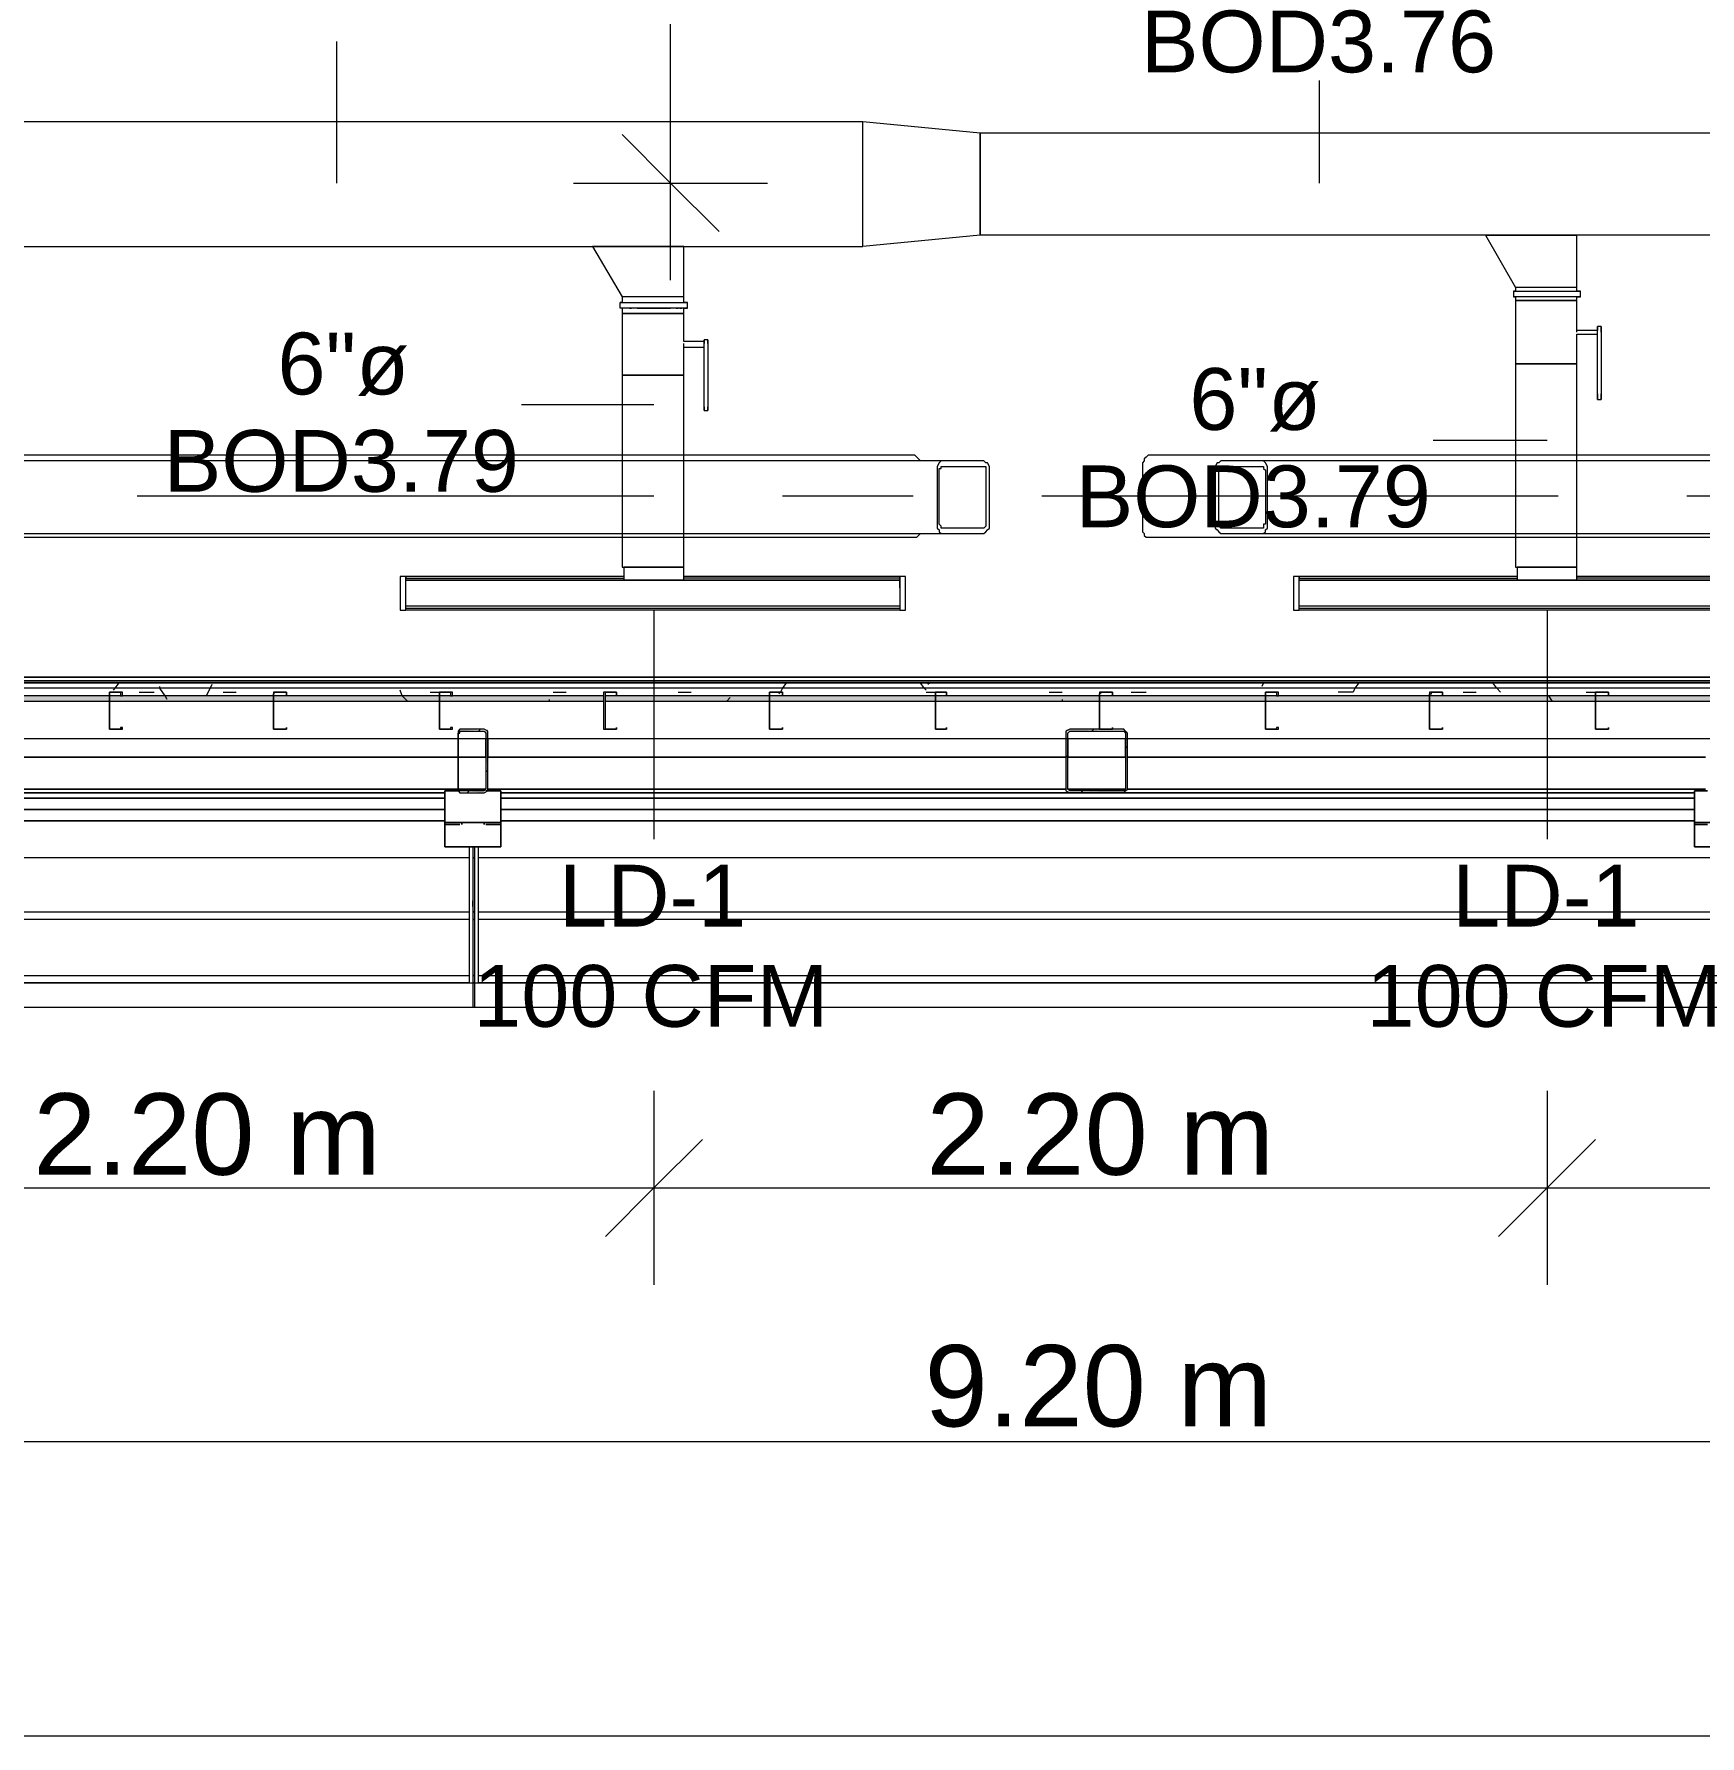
# Model space of a CAD drawing. Header units: metres. Extents: x -2 to 237, y -8 to 52.
# Drawn here: x 18.795 to 22.89, y 7.596 to 11.78 of the extents above; entities that cross this region are included whole.
import ezdxf

# ---------------------------------------------------------------- set-up
doc = ezdxf.new("R2010")
doc.units = ezdxf.units.M
doc.layers.add('HVAC - Ductos', color=5, linetype='Continuous', lineweight=0)
doc.layers.add('PDF3_Text', color=7, linetype='Continuous', lineweight=0)
doc.layers.add('PDF3_Geometry', color=7, linetype='Continuous', lineweight=0, true_color=0xaaaaaa)
doc.layers.add('PDF3_Solid Fills', color=7, linetype='Continuous', lineweight=0, true_color=0xffffff)
doc.styles.add('PDF Helvetica', font='')
doc.styles.get('PDF Helvetica').set_extended_font_data('Helvetica')

msp = doc.modelspace()

# ---------------------------------------------------------------- hatches: boundary and pattern name
at = {"layer": 'PDF3_Solid Fills', "lineweight": 0, "transparency": 33554559}
h = msp.add_hatch(color=256, dxfattribs=at)
h.paths.add_polyline_path([(7.6086, 10.1393), (7.6086, 10.153), (7.0265, 10.153), (7.0265, 10.1393)])
h.paths.add_polyline_path([(57.9571, 10.153), (57.9571, 10.1393), (58.6858, 10.1393), (58.6858, 10.153)])
h.paths.add_polyline_path([(57.1457, 10.153), (57.1457, 10.1393), (57.9525, 10.1393), (57.9525, 10.153)])
h.paths.add_polyline_path([(55.1153, 10.153), (55.1153, 10.1393), (57.1412, 10.1393), (57.1412, 10.153)])
h.paths.add_polyline_path([(53.0849, 10.153), (53.0849, 10.1393), (55.1107, 10.1393), (55.1107, 10.153)])
h.paths.add_polyline_path([(52.2736, 10.153), (52.2736, 10.1393), (53.0803, 10.1393), (53.0803, 10.153)])
h.paths.add_polyline_path([(50.2432, 10.153), (50.2432, 10.1393), (52.2691, 10.1393), (52.2691, 10.153)])
h.paths.add_polyline_path([(47.4015, 10.153), (47.4015, 10.1393), (50.2386, 10.1393), (50.2386, 10.153)])
h.paths.add_polyline_path([(45.3711, 10.153), (45.3711, 10.1393), (47.3969, 10.1393), (47.3969, 10.153)])
h.paths.add_polyline_path([(42.5294, 10.153), (42.5294, 10.1393), (45.3665, 10.1393), (45.3665, 10.153)])
h.paths.add_polyline_path([(40.4989, 10.153), (40.4989, 10.1393), (42.5248, 10.1393), (42.5248, 10.153)])
h.paths.add_polyline_path([(39.6877, 10.153), (39.6877, 10.1393), (40.4943, 10.1393), (40.4943, 10.153)])
h.paths.add_polyline_path([(37.6572, 10.153), (37.6572, 10.1393), (39.6831, 10.1393), (39.6831, 10.153)])
h.paths.add_polyline_path([(35.6268, 10.153), (35.6268, 10.1393), (37.6527, 10.1393), (37.6527, 10.153)])
h.paths.add_polyline_path([(34.8155, 10.153), (34.8155, 10.1393), (35.6222, 10.1393), (35.6222, 10.153)])
h.paths.add_polyline_path([(32.7851, 10.153), (32.7851, 10.1393), (34.8109, 10.1393), (34.8109, 10.153)])
h.paths.add_polyline_path([(30.7546, 10.153), (30.7546, 10.1393), (32.7805, 10.1393), (32.7805, 10.153)])
h.paths.add_polyline_path([(29.9434, 10.153), (29.9434, 10.1393), (30.75, 10.1393), (30.75, 10.153)])
h.paths.add_polyline_path([(27.913, 10.153), (27.913, 10.1393), (29.9388, 10.1393), (29.9388, 10.153)])
h.paths.add_polyline_path([(25.0712, 10.153), (25.0712, 10.1393), (27.9084, 10.1393), (27.9084, 10.153)])
h.paths.add_polyline_path([(23.0408, 10.153), (23.0408, 10.1393), (25.0666, 10.1393), (25.0666, 10.153)])
h.paths.add_polyline_path([(20.1991, 10.153), (20.1991, 10.1393), (23.0362, 10.1393), (23.0362, 10.153)])
h.paths.add_polyline_path([(18.1687, 10.153), (18.1687, 10.1393), (20.1945, 10.1393), (20.1945, 10.153)])
h.paths.add_polyline_path([(17.3574, 10.153), (17.3574, 10.1393), (18.1641, 10.1393), (18.1641, 10.153)])
h.paths.add_polyline_path([(15.327, 10.153), (15.327, 10.1393), (17.3528, 10.1393), (17.3528, 10.153)])
h.paths.add_polyline_path([(13.2966, 10.153), (13.2966, 10.1393), (15.3224, 10.1393), (15.3224, 10.153)])
h.paths.add_polyline_path([(12.4853, 10.153), (12.4853, 10.1393), (13.292, 10.1393), (13.292, 10.153)])
h.paths.add_polyline_path([(10.4548, 10.153), (10.4548, 10.1393), (12.4807, 10.1393), (12.4807, 10.153)])
h.paths.add_polyline_path([(8.4244, 10.153), (8.4244, 10.1393), (10.4502, 10.1393), (10.4502, 10.153)])
h.paths.add_polyline_path([(7.6131, 10.153), (7.6131, 10.1393), (8.4198, 10.1393), (8.4198, 10.153)])
h = msp.add_hatch(color=256, dxfattribs=at)
h.paths.add_polyline_path([(19.8416, 9.9193), (19.9007, 9.9147), (19.9012, 9.9147), (19.9012, 9.9193)])
h.paths.add_polyline_path([(19.837, 9.9238), (19.8416, 9.9193), (19.8416, 9.9238)])
h.paths.add_polyline_path([(19.8416, 10.066), (19.9012, 10.0706), (19.837, 10.0706), (19.837, 10.0614)])
h.paths.add_polyline_path([(19.9057, 9.9193), (19.9103, 10.0699), (19.9103, 10.0706), (19.9057, 10.0706)])
h = msp.add_hatch(color=256, dxfattribs=at)
h.paths.add_polyline_path([(21.3404, 9.9193), (21.4721, 9.9147), (21.4733, 9.9147), (21.4733, 9.9193)])
h.paths.add_polyline_path([(21.3358, 10.066), (21.4733, 10.0706), (21.3312, 10.0706), (21.3312, 9.9193), (21.3404, 9.9238), (21.3358, 9.9238)])
h.paths.add_polyline_path([(21.4824, 10.066), (21.4779, 10.066), (21.4779, 9.9238), (21.4824, 10.0638)])

# ---------------------------------------------------------------- linework, layer by layer
at = {"layer": 'HVAC - Ductos', "lineweight": 0}
for points in [[(20.3595, 11.1752), (20.3595, 13.5126), (20.3595, 14.9885)], [(19.5391, 11.4134), (19.5391, 11.7618)], [(21.9545, 11.4134), (21.9545, 11.6655)], [(17.7516, 11.2576), (17.7516, 11.5647), (20.8316, 11.5647)], [(20.8316, 11.2576), (20.8316, 11.5647)], [(20.2403, 11.5326), (20.3595, 11.4134), (20.4787, 11.2943)], [(20.1212, 11.4134), (20.3595, 11.4134), (20.5979, 11.4134)], [(17.7516, 11.2576), (20.8316, 11.2576)], [(20.3916, 11.1339), (20.3916, 11.2576), (20.387, 11.2576), (20.3733, 11.2576), (20.3458, 11.2576), (20.3183, 11.2576), (20.2403, 11.2576), (20.2129, 11.2576), (20.1853, 11.2576), (20.1716, 11.2576), (20.1671, 11.2576), (20.2403, 11.1339)], [(20.1671, 11.2576), (20.1716, 11.2576), (20.1853, 11.2576), (20.2129, 11.2576), (20.2403, 11.2576), (20.3183, 11.2576), (20.3458, 11.2576), (20.3733, 11.2576), (20.387, 11.2576), (20.3916, 11.2576)], [(22.587, 11.1568), (22.587, 11.2852), (22.5825, 11.2852), (22.5687, 11.2852), (22.5413, 11.2852), (22.5137, 11.2852), (22.4358, 11.2852), (22.4083, 11.2852), (22.3808, 11.2852), (22.3671, 11.2852), (22.3625, 11.2852), (22.4358, 11.1568)], [(22.3625, 11.2852), (22.3671, 11.2852), (22.3808, 11.2852), (22.4083, 11.2852), (22.4358, 11.2852), (22.5137, 11.2852), (22.5413, 11.2852), (22.5687, 11.2852), (22.5825, 11.2852), (22.587, 11.2852)], [(20.2403, 11.1064), (20.2358, 11.1064), (20.2358, 11.1201), (20.2449, 11.1201), (20.2587, 11.1201), (20.2771, 11.1201), (20.2953, 11.1201), (20.3183, 11.1201), (20.3366, 11.1201), (20.3595, 11.1201), (20.3779, 11.1201), (20.387, 11.1201), (20.3962, 11.1201), (20.4008, 11.1201), (20.3962, 11.1201), (20.3916, 11.1201), (20.3916, 11.1339), (20.3825, 11.1339), (20.3733, 11.1339), (20.3549, 11.1339), (20.3366, 11.1339), (20.3183, 11.1339), (20.2953, 11.1339), (20.2771, 11.1339), (20.2633, 11.1339), (20.2495, 11.1339), (20.2449, 11.1339), (20.2403, 11.1339), (20.2403, 11.1201), (20.2449, 11.1201), (20.2495, 11.1201)], [(20.2907, 11.1339), (20.2862, 11.1339)], [(20.3503, 11.1339), (20.3458, 11.1339), (20.3412, 11.1339)], [(22.4358, 11.1476), (22.4312, 11.1476), (22.4404, 11.1476), (22.4541, 11.1476), (22.4725, 11.1476), (22.4908, 11.1476), (22.5137, 11.1476), (22.5321, 11.1476), (22.555, 11.1476), (22.5733, 11.1476), (22.5825, 11.1476), (22.5916, 11.1476), (22.5962, 11.1476), (22.5916, 11.1476), (22.587, 11.1476), (22.587, 11.1568), (22.5779, 11.1568), (22.5687, 11.1568), (22.5504, 11.1568), (22.5321, 11.1568), (22.5137, 11.1568), (22.4908, 11.1568), (22.4725, 11.1568), (22.4587, 11.1568), (22.445, 11.1568), (22.4404, 11.1568), (22.4358, 11.1568), (22.4358, 11.1476), (22.4404, 11.1476), (22.445, 11.1476)], [(22.4312, 11.1476), (22.4312, 11.1339), (22.4358, 11.1339)], [(22.5825, 11.1339), (22.5779, 11.1339), (22.5687, 11.1339), (22.5504, 11.1339), (22.5321, 11.1339), (22.5137, 11.1339), (22.4908, 11.1339), (22.4725, 11.1339), (22.4587, 11.1339), (22.445, 11.1339), (22.4404, 11.1339), (22.4358, 11.1339), (22.4358, 11.1247), (22.4404, 11.1247), (22.445, 11.1247), (22.4587, 11.1247), (22.4725, 11.1247), (22.4908, 11.1247), (22.5137, 11.1247), (22.5321, 11.1247), (22.5504, 11.1247), (22.5687, 11.1247), (22.5779, 11.1247), (22.587, 11.1247), (22.587, 11.1339), (22.5916, 11.1339), (22.5962, 11.1339), (22.5916, 11.1339), (22.5825, 11.1339), (22.5733, 11.1339), (22.555, 11.1339), (22.5321, 11.1339), (22.5137, 11.1339), (22.4908, 11.1339), (22.4725, 11.1339), (22.4541, 11.1339), (22.4404, 11.1339), (22.4312, 11.1339)], [(22.4541, 11.1476), (22.4587, 11.1476)], [(22.4725, 11.1476), (22.4908, 11.1476), (22.5137, 11.1476), (22.5321, 11.1476), (22.5504, 11.1476), (22.555, 11.1476)], [(22.4862, 11.1568), (22.4816, 11.1568)], [(22.5458, 11.1568), (22.5413, 11.1568), (22.5367, 11.1568)], [(22.5687, 11.1476), (22.5733, 11.1476)], [(22.5779, 11.1476), (22.5825, 11.1476)], [(22.5962, 11.1339), (22.5962, 11.1476)], [(20.2403, 11.1201), (20.2358, 11.1201)], [(20.2495, 11.1064), (20.2449, 11.1064), (20.2403, 11.1064), (20.2403, 11.0926), (20.2449, 11.0926), (20.2495, 11.0926), (20.2633, 11.0926), (20.2771, 11.0926), (20.2953, 11.0926), (20.3183, 11.0926), (20.3366, 11.0926), (20.3549, 11.0926), (20.3733, 11.0926), (20.3825, 11.0926), (20.3916, 11.0926), (20.3916, 11.1064), (20.3962, 11.1064), (20.4008, 11.1064), (20.3962, 11.1064), (20.387, 11.1064), (20.3779, 11.1064), (20.3595, 11.1064), (20.3366, 11.1064), (20.3183, 11.1064), (20.2953, 11.1064), (20.2771, 11.1064), (20.2587, 11.1064), (20.2449, 11.1064), (20.2358, 11.1064)], [(20.4421, 10.8634), (20.4421, 11.0193), (20.4421, 11.0239), (20.4421, 11.0284), (20.4421, 11.0239), (20.4421, 11.0193), (20.4421, 11.0239), (20.3916, 11.0239), (20.3916, 11.0926), (20.3825, 11.0926), (20.3733, 11.0926), (20.3549, 11.0926), (20.3366, 11.0926), (20.3183, 11.0926), (20.2953, 11.0926), (20.2771, 11.0926), (20.2633, 11.0926), (20.2495, 11.0926), (20.2449, 11.0926), (20.2403, 11.0926), (20.2403, 10.9414), (20.2449, 10.9414), (20.2495, 10.9414), (20.2633, 10.9414), (20.2771, 10.9414), (20.2953, 10.9414), (20.3183, 10.9414), (20.3366, 10.9414), (20.3549, 10.9414), (20.3733, 10.9414), (20.3825, 10.9414), (20.3916, 10.9414), (20.3916, 11.0102), (20.4421, 11.0102)], [(20.2587, 11.1201), (20.2633, 11.1201)], [(20.2587, 11.1064), (20.2633, 11.1064)], [(20.2771, 11.1201), (20.2953, 11.1201), (20.3183, 11.1201), (20.3366, 11.1201), (20.3549, 11.1201), (20.3595, 11.1201)], [(20.2771, 11.1064), (20.2953, 11.1064), (20.3183, 11.1064), (20.3366, 11.1064), (20.3549, 11.1064), (20.3595, 11.1064)], [(20.3733, 11.1201), (20.3779, 11.1201)], [(20.3733, 11.1064), (20.3779, 11.1064)], [(20.3825, 11.1201), (20.387, 11.1201)], [(20.3825, 11.1064), (20.387, 11.1064)], [(20.4008, 11.1064), (20.4008, 11.1201)], [(22.6375, 11.0468), (22.6375, 11.0514), (22.587, 11.0514), (22.587, 11.1247), (22.5779, 11.1247), (22.5687, 11.1247), (22.5504, 11.1247), (22.5321, 11.1247), (22.5137, 11.1247), (22.4908, 11.1247), (22.4725, 11.1247), (22.4587, 11.1247), (22.445, 11.1247), (22.4404, 11.1247), (22.4358, 11.1247), (22.4358, 10.9689), (22.4404, 10.9689), (22.445, 10.9689), (22.4587, 10.9689), (22.4725, 10.9689), (22.4908, 10.9689), (22.5137, 10.9689), (22.5321, 10.9689), (22.5504, 10.9689), (22.5687, 10.9689), (22.5779, 10.9689), (22.587, 10.9689), (22.587, 11.0422), (22.6375, 11.0422)], [(22.587, 11.0468), (22.587, 11.0514)], [(22.6467, 11.0606), (22.6375, 11.0606)], [(22.6375, 10.8956), (22.6375, 11.0468), (22.6375, 11.0514), (22.6375, 11.056), (22.6375, 11.0606), (22.6375, 11.056), (22.6375, 11.0514)], [(22.6467, 11.0468), (22.6467, 11.0514), (22.6467, 11.056), (22.6467, 11.0606), (22.6467, 11.056), (22.6467, 11.0514), (22.6467, 11.0468), (22.6467, 10.8956)], [(20.3916, 11.0102), (20.3916, 11.0147), (20.3916, 11.0193)], [(20.4512, 11.0284), (20.4421, 11.0284)], [(20.4512, 11.0193), (20.4512, 11.0239), (20.4512, 11.0284), (20.4512, 11.0239), (20.4512, 11.0193), (20.4512, 10.8634)], [(22.6375, 10.8818), (22.6467, 10.8818)], [(20.3183, 10.868), (19.9929, 10.868)], [(20.4421, 10.8543), (20.4512, 10.8543)], [(22.5137, 10.781), (22.2341, 10.781)], [(19.7087, 10.4188), (19.7087, 10.4234), (19.7087, 10.428), (19.7087, 10.4464), (19.7087, 10.4418), (20.2449, 10.4418)], [(20.2449, 10.4464), (19.7087, 10.4464)], [(19.7087, 10.4234), (19.7087, 10.428), (19.7087, 10.4326)], [(20.9233, 10.4188), (20.9233, 10.4234), (20.9233, 10.428), (20.9233, 10.4464), (20.9233, 10.4418), (20.3916, 10.4418)], [(20.9233, 10.4464), (20.3916, 10.4464)], [(20.9233, 10.4326), (20.9233, 10.428), (20.9233, 10.4234)], [(21.9041, 10.4188), (21.9041, 10.4234), (21.9041, 10.428), (21.9041, 10.4464), (21.9041, 10.4418), (22.4404, 10.4418)], [(22.4404, 10.4464), (21.9041, 10.4464)], [(21.9041, 10.4234), (21.9041, 10.428), (21.9041, 10.4326)], [(23.1187, 10.4188), (23.1187, 10.4234), (23.1187, 10.428), (23.1187, 10.4464), (23.1187, 10.4418), (22.587, 10.4418)], [(23.1187, 10.4464), (22.587, 10.4464)], [(20.9233, 10.3959), (20.9233, 10.3868), (20.9233, 10.3684), (20.9233, 10.3638), (19.7087, 10.3638), (19.7087, 10.3684), (19.7087, 10.3868), (19.7087, 10.3959)], [(19.7087, 10.3822), (19.7087, 10.3868), (19.7087, 10.3914)], [(20.9233, 10.3914), (20.9233, 10.3868), (20.9233, 10.3822)], [(23.1187, 10.3959), (23.1187, 10.3868), (23.1187, 10.3684), (23.1187, 10.3638), (21.9041, 10.3638), (21.9041, 10.3684), (21.9041, 10.3868), (21.9041, 10.3959)], [(21.9041, 10.3822), (21.9041, 10.3868), (21.9041, 10.3914)], [(19.7087, 10.3684), (20.9233, 10.3684)], [(20.3183, 10.3638), (20.3183, 9.8001)], [(21.9041, 10.3684), (23.1187, 10.3684)], [(22.5137, 10.3638), (22.5137, 9.8001)]]:
    msp.add_lwpolyline(points, dxfattribs=at)
for points in [[(20.8316, 11.2576), (20.8316, 11.5647), (21.1203, 11.5372), (21.1203, 11.2852)], [(21.1203, 11.5372), (23.5771, 11.5372), (23.5771, 11.2852), (21.1203, 11.2852)], [(22.587, 10.9689), (22.5779, 10.9689), (22.5687, 10.9689), (22.5504, 10.9689), (22.5321, 10.9689), (22.5137, 10.9689), (22.4908, 10.9689), (22.4725, 10.9689), (22.4587, 10.9689), (22.445, 10.9689), (22.4404, 10.9689), (22.4358, 10.9689), (22.4358, 10.4693), (22.4404, 10.4693), (22.445, 10.4693), (22.4587, 10.4693), (22.4725, 10.4693), (22.4908, 10.4693), (22.5137, 10.4693), (22.5321, 10.4693), (22.5504, 10.4693), (22.5687, 10.4693), (22.5779, 10.4693), (22.587, 10.4693)], [(20.3916, 10.9414), (20.3825, 10.9414), (20.3733, 10.9414), (20.3549, 10.9414), (20.3366, 10.9414), (20.3183, 10.9414), (20.2953, 10.9414), (20.2771, 10.9414), (20.2633, 10.9414), (20.2495, 10.9414), (20.2449, 10.9414), (20.2403, 10.9414), (20.2403, 10.4693), (20.2449, 10.4693), (20.2495, 10.4693), (20.2633, 10.4693), (20.2771, 10.4693), (20.2953, 10.4693), (20.3183, 10.4693), (20.3366, 10.4693), (20.3549, 10.4693), (20.3733, 10.4693), (20.3825, 10.4693), (20.3916, 10.4693)], [(22.6375, 10.8956), (22.6375, 10.891), (22.6375, 10.8864), (22.6375, 10.8818), (22.6375, 10.8864), (22.6375, 10.891)], [(22.6467, 10.8956), (22.6467, 10.891), (22.6467, 10.8864), (22.6467, 10.8818), (22.6467, 10.8864), (22.6467, 10.891)], [(20.4421, 10.8634), (20.4421, 10.8589), (20.4421, 10.8543), (20.4421, 10.8589)], [(20.4512, 10.8634), (20.4512, 10.8589), (20.4512, 10.8543), (20.4512, 10.8589)], [(20.2449, 10.4372), (20.2541, 10.4372), (20.2633, 10.4372), (20.2816, 10.4372), (20.2999, 10.4372), (20.3183, 10.4372), (20.3366, 10.4372), (20.3549, 10.4372), (20.3687, 10.4372), (20.3825, 10.4372), (20.3916, 10.4372), (20.3916, 10.4693), (20.3825, 10.4693), (20.3687, 10.4693), (20.3549, 10.4693), (20.3366, 10.4693), (20.3183, 10.4693), (20.2999, 10.4693), (20.2816, 10.4693), (20.2633, 10.4693), (20.2541, 10.4693), (20.2449, 10.4693)], [(22.4404, 10.4372), (22.4495, 10.4372), (22.4587, 10.4372), (22.4771, 10.4372), (22.4954, 10.4372), (22.5137, 10.4372), (22.5321, 10.4372), (22.5504, 10.4372), (22.5641, 10.4372), (22.5779, 10.4372), (22.587, 10.4372), (22.587, 10.4693), (22.5779, 10.4693), (22.5641, 10.4693), (22.5504, 10.4693), (22.5321, 10.4693), (22.5137, 10.4693), (22.4954, 10.4693), (22.4771, 10.4693), (22.4587, 10.4693), (22.4495, 10.4693), (22.4404, 10.4693)], [(19.6949, 10.3638), (19.7087, 10.3638), (19.7087, 10.4464), (19.6949, 10.4464)], [(19.7087, 10.4372), (20.9233, 10.4372), (19.7087, 10.4372), (20.9233, 10.4372), (20.9233, 10.373), (19.7087, 10.373)], [(20.937, 10.3638), (20.937, 10.4464), (20.9233, 10.4464), (20.9233, 10.3638)], [(21.8904, 10.3638), (21.9041, 10.3638), (21.9041, 10.4464), (21.8904, 10.4464)], [(21.9041, 10.4372), (23.1187, 10.4372), (21.9041, 10.4372), (23.1187, 10.4372), (23.1187, 10.373), (21.9041, 10.373)]]:
    msp.add_lwpolyline(points, close=True, dxfattribs=at)
at = {"layer": 'HVAC - Ductos', "color": 252, "lineweight": 0, "true_color": 0x939598}
for points in [[(20.3183, 9.1814), (20.3183, 8.943), (20.3183, 8.7047)], [(22.5137, 9.1814), (22.5137, 8.943), (22.5137, 8.7047)], [(20.4375, 9.0622), (20.3183, 8.943), (20.1991, 8.8238)], [(22.6329, 9.0622), (22.5137, 8.943), (22.3945, 8.8238)], [(7.3656, 8.943), (8.9194, 8.943), (11.1194, 8.943), (13.2644, 8.943), (15.602, 8.943), (16.8074, 8.943), (18.1183, 8.943), (20.3183, 8.943), (22.5137, 8.943), (24.7092, 8.943), (26.0062, 8.943), (27.34, 8.943), (29.3934, 8.943), (31.8455, 8.943)], [(7.3656, 8.3196), (16.8074, 8.3196), (26.0062, 8.3196), (35.2051, 8.3196), (44.4086, 8.3196), (53.6074, 8.3196), (58.4429, 8.3196)], [(7.3656, 7.5955), (58.4429, 7.5955)]]:
    msp.add_lwpolyline(points, dxfattribs=at)
at = {"layer": 'PDF3_Geometry', "lineweight": 0}
for points in [[(44.8348, 23.9902), (44.8348, 23.9857), (45.261, 23.9857), (45.3756, 23.9857), (45.3756, 24.1094), (44.8348, 24.1094), (44.8348, 34.0599), (45.3206, 34.0599), (45.3206, 34.1699), (58.6399, 34.1699), (58.6399, 24.0086), (57.0037, 24.0086), (57.0037, 23.9902), (58.6399, 23.9902), (58.6399, 22.5006), (57.5812, 22.5006), (57.5812, 22.4869), (58.6399, 22.4869), (58.6399, 10.1851), (7.0265, 10.1851)], [(58.6537, 22.4869), (58.6537, 10.1851), (58.6537, 10.1714), (7.0265, 10.1714)], [(7.0265, 10.0476), (58.7775, 10.0476), (58.7775, 10.0706), (58.7775, 10.1393), (58.7775, 10.1851), (58.7775, 10.4784), (58.7775, 10.8818), (58.7775, 11.2897), (58.7775, 11.693)], [(21.0287, 10.7306), (16.8303, 10.7306), (16.8257, 10.7306), (16.8211, 10.726), (16.8165, 10.7168), (16.8165, 10.7122), (16.8165, 10.7076), (16.8165, 10.5747), (16.8165, 10.5701), (16.8165, 10.5655), (16.8211, 10.561), (16.8211, 10.5564), (16.8257, 10.5518), (16.8303, 10.5518), (21.0287, 10.5518)], [(20.9737, 10.7306), (20.9691, 10.7352), (20.9645, 10.7397), (20.9599, 10.7443), (20.9553, 10.7443), (17.3757, 10.7443)], [(25.3646, 10.7443), (21.5375, 10.7443), (21.5329, 10.7443), (21.5283, 10.7397), (21.5237, 10.7352), (21.5237, 10.7306), (21.5191, 10.726), (21.5191, 10.7214), (21.5191, 10.5655), (21.5191, 10.5564), (21.5237, 10.5518), (21.5237, 10.5472), (21.5283, 10.5426), (21.5329, 10.5426), (21.5375, 10.5426), (25.3646, 10.5426)], [(21.8125, 10.5518), (25.8962, 10.5518), (25.9008, 10.5518), (25.9054, 10.5564), (25.91, 10.561), (25.9146, 10.5655), (25.9146, 10.5701), (25.9146, 10.5747), (25.9146, 10.7076), (25.9146, 10.7122), (25.9146, 10.7168), (25.91, 10.726), (25.9054, 10.726), (25.9008, 10.7306), (25.8962, 10.7306), (21.8125, 10.7306)], [(20.3183, 10.6434), (19.0487, 10.6434)], [(20.9553, 10.6434), (20.6345, 10.6434)], [(22.5413, 10.6434), (21.2717, 10.6434)], [(23.1737, 10.6434), (22.8575, 10.6434)], [(17.3757, 10.5426), (20.9553, 10.5426), (20.9599, 10.5426), (20.9645, 10.5426), (20.9691, 10.5472), (20.9737, 10.5518)], [(16.9082, 10.1851), (25.9054, 10.1851)], [(16.9082, 10.1851), (25.9054, 10.1851)], [(16.9082, 10.1851), (25.9054, 10.1851)], [(25.9054, 10.1851), (16.9082, 10.1851)], [(16.9082, 10.1851), (25.9054, 10.1851)], [(16.9082, 10.1851), (25.9054, 10.1851)], [(20.1945, 10.1393), (19.7912, 10.1393), (19.3833, 10.1393), (18.9799, 10.1393), (18.572, 10.1393), (18.1687, 10.1393), (17.7607, 10.1393), (17.3574, 10.1393)], [(20.1945, 10.153), (19.7912, 10.153), (19.3833, 10.153), (18.9799, 10.153), (18.572, 10.153), (18.1687, 10.153)], [(23.0362, 10.153), (22.6329, 10.153), (22.225, 10.153), (21.8217, 10.153), (21.4137, 10.153), (21.0103, 10.153), (20.6025, 10.153), (20.1991, 10.153)], [(23.0362, 10.1393), (22.6329, 10.1393), (22.225, 10.1393), (21.8217, 10.1393), (21.4137, 10.1393), (21.0103, 10.1393), (20.6025, 10.1393), (20.1991, 10.1393)], [(19.8875, 10.066), (19.892, 10.0706)], [(19.9057, 10.0018), (19.9057, 10.0476)], [(19.9103, 10.0476), (19.9103, 10.0018)], [(21.4183, 10.0706), (21.3404, 10.0706), (21.3312, 10.066), (21.3312, 10.0614), (21.3312, 9.9238), (21.3312, 9.9193), (21.3404, 9.9147), (21.4733, 9.9147), (21.4779, 9.9193), (21.4825, 9.9238), (21.4825, 10.0614), (21.4779, 10.066), (21.4733, 10.0706), (21.4458, 10.0706)], [(21.3312, 10.0476), (21.3312, 10.0018), (21.3358, 10.0064)], [(21.3358, 10.0476), (21.3358, 10.0018)], [(21.3954, 10.066), (21.3999, 10.0706)], [(21.4779, 10.0018), (21.4779, 10.0476)], [(21.4825, 10.0018), (21.4825, 10.0476)], [(19.837, 10.0155), (19.837, 10.0201)], [(21.4779, 10.0247), (21.4825, 10.0293)], [(19.9057, 9.9651), (19.9103, 9.9697)], [(19.8783, 9.7818), (19.8875, 9.7818), (19.9012, 9.7818), (19.892, 9.7818), (19.9012, 9.7818), (19.8507, 9.7818), (19.8049, 9.7818), (19.8049, 9.7864), (19.8049, 9.8322), (19.8049, 9.8368), (19.8049, 9.8414), (19.8049, 9.8459), (19.8049, 9.9147), (19.8049, 9.9193), (19.8416, 9.9193), (19.8049, 9.9193), (19.8049, 9.9147), (19.8049, 9.8459), (19.8049, 9.8414), (19.8049, 9.8368), (19.8049, 9.8322), (19.8049, 9.7864), (19.8049, 9.7818), (19.8507, 9.7818), (19.8645, 9.7818), (19.8599, 9.7818), (19.8645, 9.7818), (19.8645, 9.4472), (16.8211, 9.4472)], [(19.8599, 9.9147), (19.8645, 9.9193)], [(21.3679, 9.9147), (21.3725, 9.9193)], [(22.9171, 9.7818), (22.8758, 9.7818), (22.8758, 9.7864), (22.8758, 9.8322), (22.8758, 9.8368), (22.8758, 9.8414), (22.8758, 9.8459), (22.8758, 9.9147), (22.8758, 9.9193), (22.9079, 9.9193), (22.8758, 9.9193), (22.8758, 9.9147), (22.8758, 9.8459), (22.8758, 9.8414), (22.8758, 9.8368), (22.8758, 9.8322), (22.8758, 9.7864), (22.8758, 9.7818), (22.9171, 9.7818)], [(19.8462, 9.8368), (19.8462, 9.8414)], [(19.8462, 9.8368), (19.8462, 9.8414)], [(19.8462, 9.8414), (19.8462, 9.8368)], [(19.8462, 9.8414), (19.8462, 9.8368)], [(19.9012, 9.8368), (19.9012, 9.8414)], [(19.9012, 9.8368), (19.9012, 9.8414)], [(19.9012, 9.8368), (19.9012, 9.8414)], [(19.9012, 9.8368), (19.9012, 9.8414)], [(21.3679, 9.8459), (21.4412, 9.8459)], [(7.6131, 9.7818), (7.6086, 9.7818), (7.6131, 9.7818), (7.6131, 9.4472), (7.604, 9.4472), (10.6794, 9.4472), (10.6748, 9.4472), (13.7457, 9.4472), (13.7412, 9.4472), (16.8119, 9.4472), (16.8074, 9.4472), (19.8783, 9.4472), (19.8737, 9.4472), (22.9445, 9.4472), (22.94, 9.4472), (26.0108, 9.4472), (26.0062, 9.4472), (29.0772, 9.4472), (29.0726, 9.4472), (32.1434, 9.4472)], [(16.8119, 9.4472), (16.8074, 9.4472), (16.8074, 9.4334), (16.8074, 9.4151), (16.8074, 9.406), (16.8074, 9.3922), (16.8074, 9.3876), (19.8783, 9.3876), (19.8783, 9.3922), (19.8783, 9.406), (19.8783, 9.4151), (19.8783, 9.4334), (19.8783, 9.4472), (19.8783, 9.7818), (19.8737, 9.7818), (19.8599, 9.7818), (19.8737, 9.7818), (19.8783, 9.7818), (19.8875, 9.7818)], [(19.8645, 9.7543), (16.8211, 9.7543)], [(22.9308, 9.4472), (19.8875, 9.4472), (19.8875, 9.7818), (19.9012, 9.7818), (19.892, 9.7818), (19.9012, 9.7818), (19.8507, 9.7818), (19.8553, 9.7818), (19.8507, 9.7818), (19.8645, 9.7818)], [(19.8783, 9.4472), (19.8737, 9.4472), (19.8737, 9.4334), (19.8737, 9.4151), (19.8737, 9.406), (19.8737, 9.3922), (19.8737, 9.3876), (22.9445, 9.3876), (22.9445, 9.3922), (22.9445, 9.406), (22.9445, 9.4151), (22.9445, 9.4334), (22.9445, 9.4472), (22.9445, 9.7818), (22.94, 9.7818), (22.9263, 9.7818), (22.94, 9.7818), (22.9445, 9.7818), (22.9537, 9.7818)], [(19.8737, 9.7818), (19.8737, 9.4472)], [(22.9308, 9.7543), (19.8875, 9.7543)], [(19.8737, 9.6351), (19.8737, 9.6488)], [(16.8211, 9.6214), (19.8645, 9.6214)], [(19.8645, 9.603), (16.8211, 9.603)], [(19.8875, 9.6214), (22.9308, 9.6214)], [(22.9308, 9.603), (19.8875, 9.603)], [(16.8211, 9.4655), (19.8645, 9.4655)], [(19.8875, 9.4655), (22.9308, 9.4655)], [(19.8645, 9.3876), (19.8737, 9.3876)], [(19.8783, 9.3876), (19.8875, 9.3876)]]:
    msp.add_lwpolyline(points, dxfattribs=at)
for points in [[(21.0287, 10.7306), (21.0241, 10.7306), (21.0195, 10.726), (21.0149, 10.7168), (21.0149, 10.7122), (21.0149, 10.7076), (21.0149, 10.5747), (21.0149, 10.5701), (21.0149, 10.5655), (21.0195, 10.561), (21.0195, 10.5564), (21.0241, 10.5518), (21.0287, 10.5518), (21.1249, 10.5518), (21.1295, 10.5518), (21.1341, 10.5564), (21.1387, 10.561), (21.1433, 10.5655), (21.1433, 10.5701), (21.1433, 10.5747), (21.1433, 10.7076), (21.1433, 10.7122), (21.1433, 10.7168), (21.1387, 10.726), (21.1341, 10.726), (21.1295, 10.7306), (21.1249, 10.7306)], [(21.0195, 10.5747), (21.0195, 10.7076), (21.0195, 10.7122), (21.0241, 10.7122), (21.0241, 10.7168), (21.0287, 10.7168), (21.1249, 10.7168), (21.1295, 10.7168), (21.1341, 10.7168), (21.1341, 10.7122), (21.1341, 10.7076), (21.1341, 10.5747), (21.1341, 10.5701), (21.1295, 10.5655), (21.1249, 10.5655), (21.0287, 10.5655), (21.0241, 10.5655), (21.0241, 10.5701)], [(21.8125, 10.5518), (21.8171, 10.5518), (21.8217, 10.5564), (21.8217, 10.561), (21.8262, 10.5655), (21.8262, 10.5701), (21.8262, 10.5747), (21.8262, 10.7076), (21.8262, 10.7122), (21.8262, 10.7168), (21.8217, 10.726), (21.8171, 10.7306), (21.8125, 10.7306), (21.7162, 10.7306), (21.7117, 10.7306), (21.7071, 10.726), (21.7025, 10.726), (21.6979, 10.7168), (21.6979, 10.7122), (21.6979, 10.7076), (21.6979, 10.5747), (21.6979, 10.5701), (21.6979, 10.5655), (21.7025, 10.561), (21.7071, 10.5564), (21.7117, 10.5518), (21.7162, 10.5518)], [(21.8217, 10.7076), (21.8217, 10.5747), (21.8171, 10.5747), (21.8171, 10.5701), (21.8171, 10.5655), (21.8125, 10.5655), (21.7162, 10.5655), (21.7117, 10.5655), (21.7071, 10.5701), (21.7071, 10.5747), (21.7071, 10.7076), (21.7071, 10.7122), (21.7071, 10.7168), (21.7117, 10.7168), (21.7162, 10.7168), (21.8125, 10.7168), (21.8171, 10.7168), (21.8171, 10.7122)], [(16.9082, 10.1988), (25.9054, 10.1988)], [(16.9082, 10.1988), (25.9054, 10.1988)], [(16.9082, 10.1897), (25.9054, 10.1897)], [(16.9082, 10.1897), (25.9054, 10.1897)], [(19.012, 10.1622), (18.9799, 10.1622), (18.9799, 10.1576), (18.9799, 10.0706), (19.012, 10.0706), (19.012, 10.0751), (19.0074, 10.0751), (19.0074, 10.0706), (18.9799, 10.0706), (18.9799, 10.1576), (18.9799, 10.1622), (19.0074, 10.1622), (19.0074, 10.153), (19.012, 10.153)], [(19.4153, 10.1622), (19.3879, 10.1622), (19.3833, 10.1622), (19.3833, 10.1576), (19.3833, 10.0706), (19.3879, 10.0706), (19.4153, 10.0706), (19.4153, 10.0751), (19.4153, 10.0706), (19.3879, 10.0706), (19.3833, 10.0706), (19.3833, 10.1576), (19.3879, 10.1622), (19.4153, 10.1622), (19.4153, 10.153)], [(19.8233, 10.1622), (19.7912, 10.1622), (19.7912, 10.1576), (19.7912, 10.0706), (19.8233, 10.0706), (19.8233, 10.0751), (19.8187, 10.0751), (19.8187, 10.0706), (19.7912, 10.0706), (19.7912, 10.1576), (19.7912, 10.1622), (19.8187, 10.1622), (19.8187, 10.153), (19.8233, 10.153)], [(20.2266, 10.1622), (20.1991, 10.1622), (20.1945, 10.1622), (20.1945, 10.1576), (20.1945, 10.0706), (20.1991, 10.0706), (20.2266, 10.0706), (20.2266, 10.0751), (20.2266, 10.0706), (20.1991, 10.0706), (20.1991, 10.1576), (20.1991, 10.1622), (20.2266, 10.1622), (20.2266, 10.153)], [(20.6345, 10.1622), (20.6025, 10.1622), (20.6025, 10.1576), (20.6025, 10.0706), (20.6345, 10.0706), (20.6345, 10.0751), (20.6345, 10.0706), (20.6025, 10.0706), (20.6025, 10.1576), (20.6025, 10.1622), (20.6345, 10.1622), (20.6345, 10.153)], [(21.0379, 10.1622), (21.0103, 10.1622), (21.0103, 10.1576), (21.0103, 10.0706), (21.0379, 10.0706), (21.0379, 10.0751), (21.0379, 10.0706), (21.0103, 10.0706), (21.0103, 10.1576), (21.0103, 10.1622), (21.0379, 10.1622), (21.0379, 10.153)], [(21.4458, 10.1622), (21.4183, 10.1622), (21.4137, 10.1622), (21.4137, 10.1576), (21.4137, 10.0706), (21.4183, 10.0706), (21.4458, 10.0706), (21.4458, 10.0751), (21.4458, 10.0706), (21.4183, 10.0706), (21.4137, 10.0706), (21.4137, 10.1576), (21.4183, 10.1622), (21.4458, 10.1622), (21.4458, 10.153)], [(21.8537, 10.1622), (21.8217, 10.1622), (21.8217, 10.1576), (21.8217, 10.0706), (21.8537, 10.0706), (21.8537, 10.0751), (21.8491, 10.0751), (21.8491, 10.0706), (21.8217, 10.0706), (21.8217, 10.1576), (21.8217, 10.1622), (21.8491, 10.1622), (21.8491, 10.153), (21.8537, 10.153)], [(22.2571, 10.1622), (22.2295, 10.1622), (22.225, 10.1622), (22.225, 10.1576), (22.225, 10.0706), (22.2295, 10.0706), (22.2571, 10.0706), (22.2571, 10.0751), (22.2571, 10.0706), (22.2295, 10.0706), (22.225, 10.0706), (22.225, 10.1576), (22.2295, 10.1576), (22.2295, 10.1622), (22.2571, 10.1622), (22.2571, 10.153)], [(22.665, 10.1622), (22.6329, 10.1622), (22.6329, 10.1576), (22.6329, 10.0706), (22.665, 10.0706), (22.665, 10.0751), (22.665, 10.0706), (22.6329, 10.0706), (22.6329, 10.1576), (22.6329, 10.1622), (22.665, 10.1622), (22.665, 10.153)], [(19.9103, 10.0614), (19.9103, 10.066), (19.9012, 10.0706), (19.8416, 10.0706), (19.837, 10.066), (19.837, 10.0614), (19.837, 9.9238), (19.837, 9.9193), (19.8416, 9.9147), (19.9012, 9.9147), (19.9103, 9.9193), (19.9103, 9.9238)], [(19.8416, 10.066), (19.9012, 10.066), (19.9057, 10.0614), (19.9057, 9.9238), (19.9012, 9.9193), (19.8416, 9.9193), (19.8416, 9.9238), (19.837, 9.9238), (19.837, 10.0614), (19.8416, 10.0614)], [(19.837, 10.0018), (19.837, 10.0476)], [(21.3358, 10.0614), (21.3404, 10.066), (21.4733, 10.066), (21.4779, 10.0614), (21.4779, 9.9238), (21.4733, 9.9193), (21.3404, 9.9193), (21.3358, 9.9238)], [(18.3795, 10.0018), (19.837, 10.0018), (19.8737, 10.0018), (19.837, 10.0018)], [(19.8737, 10.0018), (19.9057, 10.0018)], [(19.9103, 10.0018), (21.3312, 10.0018)], [(21.4779, 10.0018), (21.4045, 10.0018), (21.3358, 10.0018), (21.4045, 10.0018)], [(22.9033, 10.0018), (21.4825, 10.0018)], [(19.8737, 9.9238), (19.837, 9.9238), (18.3749, 9.9238), (18.3383, 9.9238), (18.3749, 9.9238), (19.837, 9.9238)], [(19.9425, 9.7818), (19.9012, 9.7818), (19.9057, 9.7818), (19.9103, 9.7818), (19.9057, 9.7818), (19.9012, 9.7818), (19.8462, 9.7818), (19.8416, 9.7818), (19.8462, 9.7818), (19.8416, 9.7818), (19.8462, 9.7818), (19.9012, 9.7818), (19.9057, 9.7818), (19.9103, 9.7818), (19.9057, 9.7818), (19.9012, 9.7818), (19.9425, 9.7818), (19.9425, 9.7864), (19.9425, 9.8322), (19.9425, 9.8368), (19.9425, 9.8414), (19.9425, 9.8459), (19.9425, 9.9147), (19.9425, 9.9193), (19.9057, 9.9193), (19.9425, 9.9193), (19.9425, 9.9147), (19.9425, 9.8459), (19.9425, 9.8414), (19.9425, 9.8368), (19.9425, 9.8322), (19.9425, 9.7864)], [(19.9057, 9.9238), (19.8737, 9.9238)], [(21.3312, 9.9238), (19.9103, 9.9238)], [(21.4045, 9.9238), (21.3358, 9.9238)], [(21.4779, 9.9238), (21.4045, 9.9238)], [(22.9033, 9.9238), (21.4825, 9.9238)], [(19.8049, 9.9147), (18.3383, 9.9147)], [(19.8049, 9.901), (18.3383, 9.901)], [(21.4045, 9.9147), (19.9425, 9.9147)], [(21.4045, 9.901), (19.9425, 9.901)], [(22.8758, 9.9147), (21.4045, 9.9147)], [(22.8758, 9.901), (21.4045, 9.901)], [(16.8762, 9.8459), (18.3383, 9.8459), (19.8049, 9.8459), (18.3383, 9.8459)], [(19.8049, 9.8734), (18.3383, 9.8734)], [(19.8049, 9.8414), (19.9425, 9.8414)], [(19.8416, 9.8368), (19.8049, 9.8368)], [(19.8462, 9.8414), (19.8462, 9.8368)], [(19.8462, 9.8368), (19.8462, 9.8414)], [(19.9012, 9.8414), (19.9012, 9.8368)], [(19.9012, 9.8414), (19.9012, 9.8368)], [(19.9425, 9.8368), (19.9057, 9.8368)], [(21.4045, 9.8734), (19.9425, 9.8734)], [(21.4045, 9.8459), (22.8758, 9.8459), (21.4045, 9.8459), (19.9425, 9.8459)], [(22.8758, 9.8734), (21.4045, 9.8734)], [(22.8758, 9.8414), (23.0087, 9.8414)], [(22.9079, 9.8368), (22.8758, 9.8368)], [(19.8553, 9.7818), (19.8507, 9.7818), (19.8462, 9.7818), (19.8507, 9.7818)], [(19.8737, 9.7543), (19.8783, 9.7543)], [(19.8783, 9.6214), (19.8737, 9.6214)], [(19.8737, 9.603), (19.8783, 9.603)], [(19.8783, 9.4655), (19.8737, 9.4655)]]:
    msp.add_lwpolyline(points, close=True, dxfattribs=at)
at = {"layer": 'PDF3_Geometry', "color": 254, "lineweight": 0, "true_color": 0xeaeaea}
for points in [[(19.0029, 10.1851), (18.9937, 10.1714), (18.9891, 10.1668)], [(19.122, 10.1438), (19.1174, 10.153), (19.1037, 10.1714), (19.1037, 10.176)], [(19.232, 10.1806), (19.2275, 10.1714), (19.2183, 10.153), (19.2137, 10.153)], [(20.6437, 10.1851), (20.6345, 10.1714), (20.6299, 10.1622), (20.6253, 10.1576)], [(20.9875, 10.1668), (20.9829, 10.1714), (20.9737, 10.1851)], [(20.9966, 10.1851), (20.9921, 10.1806)], [(21.8171, 10.1851), (21.8125, 10.176)], [(22.0508, 10.1851), (22.0416, 10.1714), (22.037, 10.1622), (22.0004, 10.1622)], [(22.0325, 10.1851), (22.0279, 10.1851)], [(22.3991, 10.1622), (22.39, 10.1714), (22.3808, 10.1851)], [(19.0533, 10.1622), (19.0899, 10.1622)], [(19.2595, 10.1622), (19.2916, 10.1622)], [(19.7133, 10.1393), (19.6995, 10.153), (19.6949, 10.1668)], [(19.7683, 10.1622), (19.8003, 10.1622)], [(20.0616, 10.1393), (20.0616, 10.1438)], [(20.0708, 10.1622), (20.1029, 10.1622)], [(20.3779, 10.1622), (20.4099, 10.1622)], [(20.5062, 10.1484), (20.4971, 10.1393)], [(20.9875, 10.1622), (21.0195, 10.1622)], [(21.2899, 10.1622), (21.3221, 10.1622)], [(21.3221, 10.1438), (21.3221, 10.1393)], [(21.4916, 10.1622), (21.5283, 10.1622)], [(22.3075, 10.1622), (22.3395, 10.1622)], [(22.5275, 10.1393), (22.5183, 10.153)], [(22.61, 10.1622), (22.6467, 10.1622)]]:
    msp.add_lwpolyline(points, dxfattribs=at)
at = {"layer": 'PDF3_Geometry', "color": 254, "lineweight": 0, "true_color": 0xd2d2d2}
msp.add_lwpolyline([(19.0074, 10.0706), (19.012, 10.0751)], dxfattribs=at)

# ---------------------------------------------------------------- texts
at = {"layer": 'PDF3_Text', "lineweight": 0, "char_height": 0.15195, "attachment_point": 4, "style": 'PDF Helvetica'}
for s, insert in [('BOD3.76', (21.5154, 11.7607)), ('6"ø', (19.3932, 10.9678)), ('6"ø', (21.6346, 10.8807)), ('BOD3.79', (19.1136, 10.7294)), ('BOD3.79', (21.355, 10.6423)), ('LD-1', (20.0853, 9.6615)), ('LD-1', (22.2808, 9.6615)), ('100 CFM', (19.8745, 9.414)), ('100 CFM', (22.07, 9.414))]:
    msp.add_mtext(s, dxfattribs=dict(at, insert=insert))
at = {"layer": 'PDF3_Text', "color": 252, "lineweight": 0, "true_color": 0x939598, "char_height": 0.2001, "attachment_point": 4, "style": 'PDF Helvetica'}
for s, insert in [('2.20 m', (18.7928, 9.074)), ('2.20 m', (20.9883, 9.074)), ('9.20 m', (20.9837, 8.4552))]:
    msp.add_mtext(s, dxfattribs=dict(at, insert=insert))

doc.saveas('drawing.dxf')
